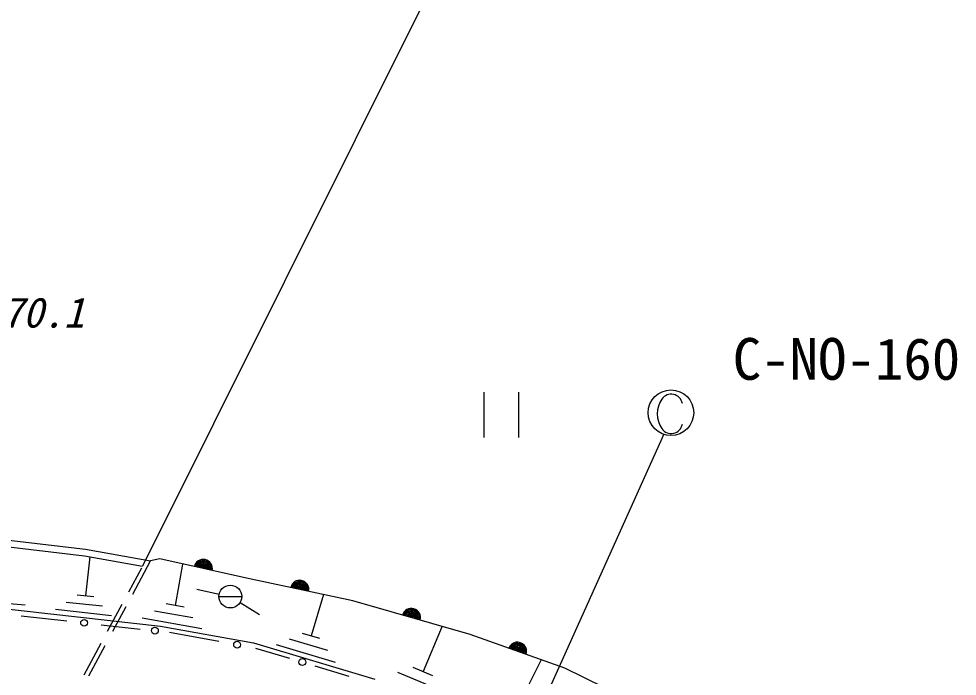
# Model space of a CAD drawing. Units: millimetres, scale not verified. Extents: x 40000 to 680000, y 20000 to 380000.
# Drawn here: x 258126 to 299270, y 286752 to 315582 of the extents above; entities that cross this region are included whole.
import ezdxf
from ezdxf.enums import TextEntityAlignment as Align

# ---------------------------------------------------------------- set-up
doc = ezdxf.new("R2010")
doc.units = ezdxf.units.MM
doc.header["$LTSCALE"] = 1000
for name, color, linetype, lineweight in [('M-BGD', 7, 'Continuous', 25), ('M-STR-STR3', 7, 'Continuous', 25), ('M-STR-STRC', 7, 'Continuous', 25)]:
    doc.layers.add(name, color=color, linetype=linetype, lineweight=lineweight)
doc.styles.add('ＭＳ ゴシック', font='')
doc.styles.get('ＭＳ ゴシック').set_extended_font_data('MS Gothic')

msp = doc.modelspace()

# ---------------------------------------------------------------- linework, layer by layer
at = {"layer": 'M-BGD'}
for p, q in [((278530, 297215), (278530, 299215)), ((280030, 299215), (280030, 297215)), ((256480, 292565), (261002, 292030)), ((256513, 292863), (261046, 292326)), ((261046, 292326), (263905, 291812)), ((261002, 292030), (263549, 291571)), ((261240, 291982), (261050, 290272)), ((263120, 290350), (263905, 291812)), ((264312, 291897), (263905, 291812)), ((268117, 291051), (264312, 291897)), ((262950, 290457), (263515, 291509)), ((265310, 291672), (264980, 289852)), ((272768, 290064), (268117, 291051)), ((266910, 290342), (265930, 290552)), ((258410, 289862), (255930, 290082)), ((261410, 290232), (260680, 290312)), ((266901, 290246), (267901, 290246)), ((271490, 290332), (270950, 288522)), ((256644, 289819), (264346, 288948)), ((262190, 289402), (259740, 289672)), ((261800, 289822), (260210, 289992)), ((262020, 288724), (262657, 289911)), ((262248, 288727), (262827, 289804)), ((265370, 289782), (264590, 289922)), ((267830, 289982), (268680, 289462)), ((277912, 288585), (272768, 290064)), ((258236, 289399), (260240, 289176)), ((266150, 288832), (263540, 289302)), ((265760, 289312), (264070, 289612)), ((261742, 289009), (263453, 288822)), ((264346, 288948), (268415, 288221)), ((276690, 288942), (275850, 286952)), ((264736, 288681), (266891, 288283)), ((271330, 288402), (270560, 288632)), ((282070, 287105), (277912, 288585)), ((260991, 286809), (261736, 288196)), ((261199, 286772), (261912, 288101)), ((268415, 288221), (273743, 286622)), ((272010, 287352), (269420, 288132)), ((271670, 287882), (269990, 288382)), ((268508, 287984), (269996, 287539)), ((271112, 287205), (272600, 286760)), ((281030, 287472), (279940, 285302)), ((276600, 286142), (274750, 286922)), ((276280, 286772), (275420, 287132)), ((285241, 285554), (282070, 287105))]:
    msp.add_line(p, q, dxfattribs=at)
for centre, radius in [((267401, 290246), 500), ((260991, 289093), 150), ((264094, 288752), 150), ((267700, 288133), 150), ((270554, 287372), 150)]:
    msp.add_circle(centre, radius, dxfattribs=at)
for centre, radius, start, end in [((266214, 291474), 400, 347.4712, 167.4712), ((266214, 291474), 400, 347.4712, 167.4712), ((266214, 291474), 350, 347.4712, 167.4712), ((266214, 291474), 300, 347.4712, 167.4712), ((266214, 291474), 250, 347.4712, 167.4712), ((266214, 291474), 200, 347.4712, 167.4712), ((266214, 291474), 150, 347.4712, 167.4712), ((266214, 291474), 100, 347.4712, 167.4712), ((266214, 291474), 50, 347.4712, 167.4712), ((270443, 290558), 400, 348.0239, 168.0239), ((270443, 290558), 400, 348.0239, 168.0239), ((270443, 290558), 350, 348.0239, 168.0239), ((270443, 290558), 300, 348.0239, 168.0239), ((270443, 290558), 250, 348.0239, 168.0239), ((270443, 290558), 200, 348.0239, 168.0239), ((270443, 290558), 150, 348.0239, 168.0239), ((270443, 290558), 100, 348.0239, 168.0239), ((270443, 290558), 50, 348.0239, 168.0239), ((275340, 289324), 400, 343.951, 163.951), ((275340, 289324), 400, 343.951, 163.951), ((275340, 289324), 350, 343.951, 163.951), ((275340, 289324), 300, 343.951, 163.951), ((275340, 289324), 250, 343.951, 163.951), ((275340, 289324), 200, 343.951, 163.951), ((275340, 289324), 150, 343.951, 163.951), ((275340, 289324), 100, 343.951, 163.951), ((275340, 289324), 50, 343.951, 163.951), ((279991, 287845), 400, 340.4077, 160.4077), ((279991, 287845), 400, 340.4077, 160.4077), ((279991, 287845), 350, 340.4077, 160.4077), ((279991, 287845), 300, 340.4077, 160.4077), ((279991, 287845), 250, 340.4077, 160.4077), ((279991, 287845), 200, 340.4077, 160.4077), ((279991, 287845), 150, 340.4077, 160.4077), ((279991, 287845), 100, 340.4077, 160.4077), ((279991, 287845), 50, 340.4077, 160.4077)]:
    msp.add_arc(centre, radius, start, end, dxfattribs=at)
at = {"layer": 'M-STR-STR3'}
msp.add_line((279245, 323062), (263549, 291571), dxfattribs=at)
at = {"layer": 'M-STR-STRC'}
msp.add_line((286403, 297360), (280275, 283736), dxfattribs=at)
msp.add_circle((286720, 298308), 1000, dxfattribs=at)
for centre, radius, start, end in [((287270, 298258), 1151, 145.6197, 214.3804), ((286729, 298620), 499, 10.091, 144.8514), ((286729, 297895), 499, 215.1488, 349.9089)]:
    msp.add_arc(centre, radius, start, end, dxfattribs=at)

# ---------------------------------------------------------------- texts
at = {"layer": 'M-BGD', "style": 'ＭＳ ゴシック', "oblique": 15}
msp.add_text('370.1', height=1320, dxfattribs=at).set_placement((256504, 302701), align=Align.MIDDLE_LEFT)
at = {"layer": 'M-STR-STRC', "style": 'ＭＳ ゴシック'}
msp.add_text('C-NO-160', height=1833, dxfattribs=at).set_placement((289427, 299201), align=Align.BOTTOM_LEFT)

doc.saveas('drawing.dxf')
